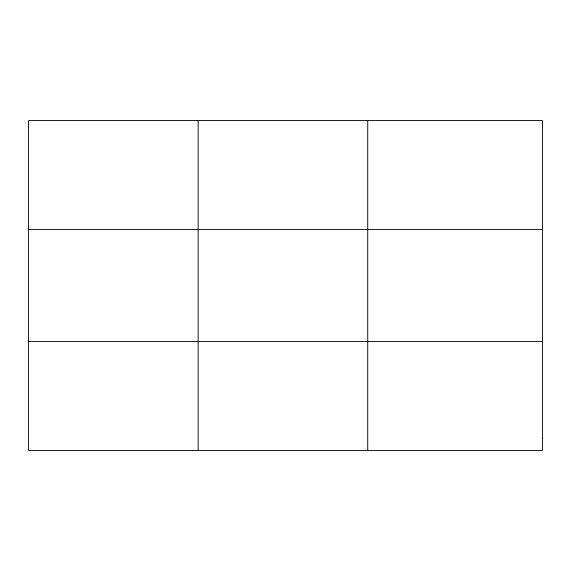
<?xml version="1.0" encoding="UTF-8"?>
<svg xmlns="http://www.w3.org/2000/svg" width="571" height="571" viewBox="0 0 571 571"><rect width="100%" height="100%" fill="white"/><g stroke="black" fill="none" stroke-linecap="round" stroke-linejoin="round"><path stroke-width="0.86" d="M198.137 450.433L198.137 120.567M367.724 450.433L367.724 120.567M28.55 229.421L542.45 229.421M28.55 341.579L542.45 341.579M542.45 438.335L542.45 450.433L28.55 450.433L28.55 120.567L542.45 120.567L542.45 438.335"/></g></svg>
